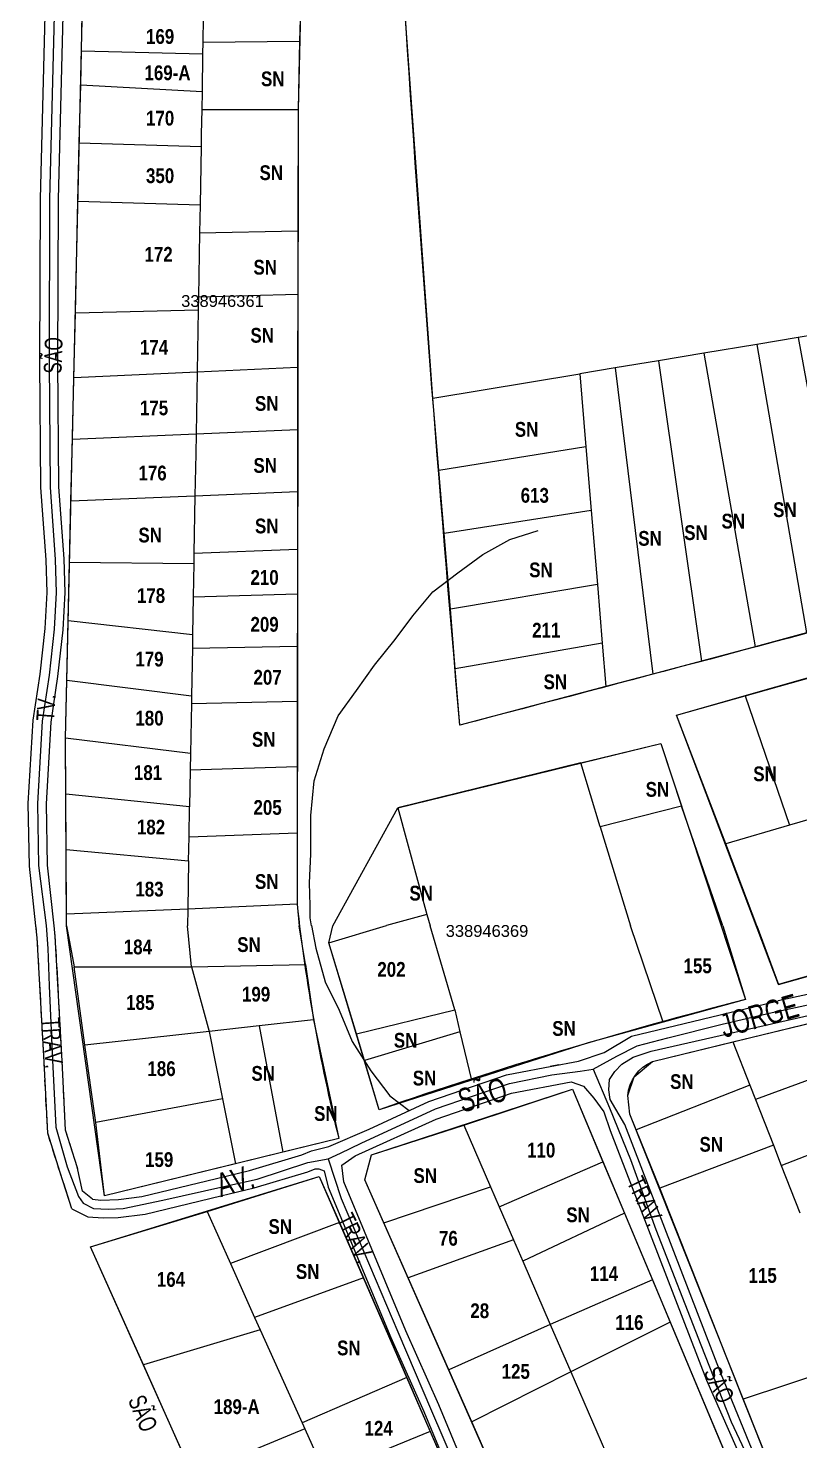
# Model space of a CAD drawing. Extents: x 211015 to 214226, y 4840231 to 4844926.
# Drawn here: x 213106.5 to 213237.1, y 4843265.5 to 4843504.7 of the extents above; entities that cross this region are included whole.
import ezdxf
from ezdxf.enums import TextEntityAlignment as Align

# ---------------------------------------------------------------- set-up
doc = ezdxf.new("R2010")
doc.units = 0
doc.header["$LTSCALE"] = 1.5
doc.header["$MEASUREMENT"] = 0
doc.linetypes.add('TRACO_25', pattern=[8, 3, -1, 1, -1, 1, -1])
for name, color, linetype in [('CD-MALHA-LOTES', 40, 'CONTINUOUS'), ('CD_TXT_QUADRA', 7, 'CONTINUOUS'), ('RU-QUADRAS', 6, 'CONTINUOUS'), ('SV-CAMINHO-TRILHA', 20, 'CONTINUOUS'), ('SV-EIXO-ROD-ESTR', 7, 'CONTINUOUS'), ('SV-EIXO-RUA-N-PAV', 6, 'CONTINUOUS'), ('SV-RUA-NAO-PAV', 7, 'CONTINUOUS'), ('SV-RUA-NAO-PAV-S-GUIA-C-GUIA', 7, 'CONTINUOUS'), ('SV-TXT-RUA-N-PAV-S-GUIA-C-GUIA', 7, 'CONTINUOUS'), ('Th_NmrPort', 7, 'CONTINUOUS')]:
    doc.layers.add(name, color=color, linetype=linetype)
doc.styles.add('ARIAL', font='ARIAL.TTF')
doc.styles.get("Standard").update_dxf_attribs({"font": 'swisscbo.ttf'})

msp = doc.modelspace()

# ---------------------------------------------------------------- linework, layer by layer
at = {"layer": 'CD-MALHA-LOTES'}
for p, q in [((213152.7, 4843514.02), (213152.42, 4843502.49)), ((213175, 4843442.03), (213170.19, 4843508.63)), ((213115.49, 4843500.87), (213115.64, 4843507.14)), ((213136.12, 4843506.52), (213136.05, 4843502.35)), ((213115.36, 4843495.1), (213115.49, 4843500.87)), ((213115.49, 4843500.87), (213136.01, 4843500.39)), ((213136.01, 4843500.39), (213135.9, 4843493.98)), ((213136.05, 4843502.35), (213136.01, 4843500.39)), ((213136.05, 4843502.35), (213152.42, 4843502.49)), ((213152.42, 4843502.49), (213152.15, 4843490.96)), ((213115.13, 4843485.31), (213115.36, 4843495.1)), ((213115.36, 4843495.1), (213135.9, 4843493.98)), ((213135.9, 4843493.98), (213135.85, 4843490.97)), ((213135.85, 4843490.97), (213135.78, 4843486.76)), ((213135.85, 4843490.97), (213152.15, 4843490.96)), ((213152.15, 4843490.96), (213152.12, 4843471.91)), ((213135.78, 4843486.76), (213135.74, 4843484.65)), ((213114.9, 4843475.42), (213115.13, 4843485.31)), ((213115.13, 4843485.31), (213135.74, 4843484.65)), ((213135.74, 4843484.65), (213135.57, 4843474.78)), ((213114.46, 4843456.48), (213114.9, 4843475.42)), ((213114.9, 4843475.42), (213135.57, 4843474.78)), ((213135.57, 4843474.78), (213135.49, 4843470.06)), ((213152.12, 4843471.91), (213152.12, 4843470.41)), ((213135.49, 4843470.06), (213135.3, 4843459.19)), ((213135.49, 4843470.06), (213152.12, 4843470.41)), ((213152.12, 4843470.41), (213152.11, 4843459.69)), ((213135.3, 4843459.19), (213152.11, 4843459.69)), ((213152.11, 4843459.69), (213152.09, 4843447.31)), ((213135.3, 4843459.19), (213135.26, 4843457.03)), ((213114.2, 4843445.56), (213114.46, 4843456.48)), ((213114.46, 4843456.48), (213135.26, 4843457.03)), ((213135.26, 4843457.03), (213135.08, 4843446.53)), ((213244.23, 4843453.57), (213236.84, 4843452.34)), ((213229.84, 4843451.17), (213220.84, 4843449.67)), ((213236.84, 4843452.34), (213229.84, 4843451.17)), ((213229.84, 4843451.17), (213238.24, 4843402.29)), ((213236.84, 4843452.34), (213245.59, 4843404.27)), ((213213.15, 4843448.39), (213205.86, 4843447.18)), ((213220.84, 4843449.67), (213213.15, 4843448.39)), ((213213.15, 4843448.39), (213220.47, 4843397.51)), ((213220.84, 4843449.67), (213229.51, 4843399.94)), ((213113.96, 4843435.11), (213114.2, 4843445.56)), ((213114.2, 4843445.56), (213135.08, 4843446.53)), ((213135.08, 4843446.53), (213134.9, 4843436)), ((213135.08, 4843446.53), (213152.09, 4843447.31)), ((213152.09, 4843447.31), (213152.08, 4843436.72)), ((213175, 4843442.03), (213199.86, 4843446.18)), ((213205.86, 4843447.18), (213199.86, 4843446.18)), ((213199.86, 4843446.18), (213200.89, 4843433.83)), ((213205.86, 4843447.18), (213212.19, 4843395.29)), ((213176.01, 4843429.81), (213175, 4843442.03)), ((213113.96, 4843435.11), (213134.9, 4843436)), ((213134.9, 4843436), (213134.84, 4843432.62)), ((213134.9, 4843436), (213152.08, 4843436.72)), ((213152.08, 4843436.72), (213152.07, 4843426.24)), ((213113.71, 4843424.65), (213113.96, 4843435.11)), ((213200.89, 4843433.83), (213176.01, 4843429.81)), ((213200.89, 4843433.83), (213201.78, 4843423.05)), ((213134.84, 4843432.62), (213134.71, 4843425.54)), ((213176.89, 4843419.14), (213176.01, 4843429.81)), ((213134.71, 4843425.54), (213152.07, 4843426.24)), ((213152.07, 4843426.24), (213152.05, 4843416.46)), ((213113.47, 4843414.28), (213113.71, 4843424.65)), ((213113.71, 4843424.65), (213134.71, 4843425.54)), ((213134.71, 4843425.54), (213134.54, 4843415.83)), ((213201.78, 4843423.05), (213176.89, 4843419.14)), ((213201.78, 4843423.05), (213202.83, 4843410.5)), ((213177.94, 4843406.3), (213176.89, 4843419.14)), ((213113.24, 4843404.42), (213113.47, 4843414.28)), ((213113.47, 4843414.28), (213134.51, 4843414.03)), ((213134.54, 4843415.83), (213134.51, 4843414.03)), ((213134.54, 4843415.83), (213152.05, 4843416.46)), ((213152.05, 4843416.46), (213152.04, 4843408.9)), ((213134.51, 4843414.03), (213134.42, 4843408.42)), ((213202.83, 4843410.5), (213177.94, 4843406.3)), ((213202.83, 4843410.5), (213203.65, 4843400.57)), ((213134.42, 4843408.42), (213134.31, 4843402.04)), ((213134.42, 4843408.42), (213152.04, 4843408.9)), ((213152.04, 4843408.9), (213152.04, 4843404.51)), ((213178.77, 4843396.24), (213177.94, 4843406.3)), ((213113.01, 4843394.29), (213113.24, 4843404.42)), ((213113.24, 4843404.42), (213134.31, 4843402.04)), ((213152.04, 4843404.51), (213152.03, 4843400.06)), ((213238.24, 4843402.29), (213229.51, 4843399.94)), ((213134.27, 4843399.74), (213134.12, 4843391.62)), ((213134.31, 4843402.04), (213134.27, 4843399.74)), ((213134.27, 4843399.74), (213152.03, 4843400.06)), ((213152.03, 4843400.06), (213152.02, 4843390.74)), ((213203.65, 4843400.57), (213178.77, 4843396.24)), ((213203.65, 4843400.57), (213204.27, 4843393.2)), ((213229.51, 4843399.94), (213220.47, 4843397.51)), ((213220.47, 4843397.51), (213212.19, 4843395.29)), ((213179.56, 4843386.68), (213178.77, 4843396.24)), ((213212.19, 4843395.29), (213204.27, 4843393.2)), ((213112.78, 4843384.47), (213113.01, 4843394.29)), ((213113.01, 4843394.29), (213134.12, 4843391.62)), ((213204.27, 4843393.2), (213179.56, 4843386.68)), ((213227.86, 4843391.66), (213239.06, 4843394.83)), ((213134.1, 4843390.32), (213133.95, 4843381.86)), ((213134.12, 4843391.62), (213134.1, 4843390.32)), ((213134.1, 4843390.32), (213152.02, 4843390.74)), ((213152.02, 4843390.74), (213152.01, 4843379.66)), ((213216.24, 4843388.37), (213227.86, 4843391.66)), ((213227.86, 4843391.66), (213235.33, 4843369.71)), ((213224.56, 4843366.57), (213216.24, 4843388.37)), ((213133.95, 4843381.86), (213112.78, 4843384.47)), ((213112.84, 4843375), (213112.78, 4843384.47)), ((213200.03, 4843380.27), (213213.56, 4843383.59)), ((213213.56, 4843383.59), (213217.06, 4843372.93)), ((213133.95, 4843381.86), (213133.91, 4843379.09)), ((213133.91, 4843379.09), (213133.8, 4843372.83)), ((213133.91, 4843379.09), (213152.01, 4843379.66)), ((213152.01, 4843379.66), (213151.99, 4843368.42)), ((213200.03, 4843380.27), (213169.03, 4843372.67)), ((213203.27, 4843369.44), (213200.03, 4843380.27)), ((213133.8, 4843372.83), (213112.84, 4843375)), ((213112.89, 4843365.61), (213112.84, 4843375)), ((213133.71, 4843367.77), (213133.8, 4843372.83)), ((213158.04, 4843352.7), (213169.03, 4843372.67)), ((213169.03, 4843372.67), (213173.97, 4843354.61)), ((213217.06, 4843372.93), (213203.27, 4843369.44)), ((213224.05, 4843352.69), (213217.06, 4843372.93)), ((213246.45, 4843372.96), (213235.33, 4843369.71)), ((213203.27, 4843369.44), (213208.43, 4843352.69)), ((213235.33, 4843369.71), (213224.56, 4843366.57)), ((213133.64, 4843363.71), (213133.71, 4843367.77)), ((213133.71, 4843367.77), (213151.99, 4843368.42)), ((213151.99, 4843368.42), (213151.98, 4843356.36)), ((213229.8, 4843352.69), (213224.56, 4843366.57)), ((213112.89, 4843365.61), (213133.64, 4843363.71)), ((213112.96, 4843354.64), (213112.89, 4843365.61)), ((213133.64, 4843363.71), (213133.5, 4843355.53)), ((213133.5, 4843355.53), (213112.96, 4843354.64)), ((213112.97, 4843352.7), (213112.96, 4843354.64)), ((213133.5, 4843355.53), (213133.45, 4843352.69)), ((213151.98, 4843356.36), (213133.5, 4843355.53)), ((213151.98, 4843356.36), (213152.34, 4843352.7)), ((213173.97, 4843354.61), (213167.12, 4843352.72)), ((213173.97, 4843354.61), (213174.5, 4843352.7)), ((213112.97, 4843352.7), (213114.25, 4843345.73)), ((213134.14, 4843345.74), (213133.45, 4843352.69)), ((213153.39, 4843346.15), (213152.34, 4843352.7)), ((213157.38, 4843349.82), (213167.12, 4843352.72)), ((213157.38, 4843349.82), (213158.04, 4843352.7)), ((213178.69, 4843338.46), (213174.5, 4843352.7)), ((213213.94, 4843336.39), (213208.43, 4843352.69)), ((213224.05, 4843352.69), (213227.9, 4843340.21)), ((213229.8, 4843352.69), (213233.46, 4843342.73)), ((213162.03, 4843334.38), (213157.38, 4843349.82)), ((213233.46, 4843342.73), (213254.66, 4843348.7)), ((213114.25, 4843345.73), (213134.14, 4843345.74)), ((213116.06, 4843332.47), (213114.25, 4843345.73)), ((213134.14, 4843345.74), (213153.39, 4843346.15)), ((213134.14, 4843345.74), (213137.13, 4843334.8)), ((213153.39, 4843346.15), (213154.8, 4843336.77)), ((213227.9, 4843340.21), (213213.94, 4843336.39)), ((213162.03, 4843334.38), (213178.69, 4843338.46)), ((213178.69, 4843338.46), (213179.57, 4843334.72)), ((213225.78, 4843333.04), (213244.79, 4843337.67)), ((213145.6, 4843335.74), (213137.13, 4843334.8)), ((213154.8, 4843336.77), (213145.6, 4843335.74)), ((213145.6, 4843335.74), (213149.57, 4843314.35)), ((213154.8, 4843336.77), (213159.06, 4843316.66)), ((213213.94, 4843336.39), (213201.27, 4843332.86)), ((213137.13, 4843334.8), (213116.06, 4843332.47)), ((213137.13, 4843334.8), (213139.39, 4843323.39)), ((213163.39, 4843329.87), (213162.03, 4843334.38)), ((213179.57, 4843334.72), (213163.39, 4843329.87)), ((213179.57, 4843334.72), (213181.51, 4843326.54)), ((213201.27, 4843332.86), (213181.51, 4843326.54)), ((213212.14, 4843329.71), (213225.78, 4843333.04)), ((213225.78, 4843333.04), (213228.65, 4843325.7)), ((213117.92, 4843319.39), (213116.06, 4843332.47)), ((213165.9, 4843321.55), (213163.39, 4843329.87)), ((213209.07, 4843327.11), (213212.14, 4843329.71)), ((213247.63, 4843329.88), (213229.59, 4843323.28)), ((213181.51, 4843326.54), (213165.9, 4843321.55)), ((213207.96, 4843323.95), (213209.07, 4843327.11)), ((213228.65, 4843325.7), (213209.37, 4843318.16)), ((213228.65, 4843325.7), (213229.59, 4843323.28)), ((213139.39, 4843323.39), (213117.92, 4843319.39)), ((213139.39, 4843323.39), (213141.57, 4843312.39)), ((213180.2, 4843318.94), (213198.59, 4843325.03)), ((213198.59, 4843325.03), (213203.75, 4843312.74)), ((213208.32, 4843320.81), (213207.96, 4843323.95)), ((213229.59, 4843323.28), (213232.61, 4843315.53)), ((213209.37, 4843318.16), (213208.32, 4843320.81)), ((213119.38, 4843306.98), (213117.92, 4843319.39)), ((213164.61, 4843313.92), (213180.2, 4843318.94)), ((213180.2, 4843318.94), (213184.73, 4843308.5)), ((213233.94, 4843312.12), (213251.6, 4843319.02)), ((213159.06, 4843316.66), (213149.57, 4843314.35)), ((213213.38, 4843308.26), (213209.37, 4843318.16)), ((213149.57, 4843314.35), (213141.57, 4843312.39)), ((213163.47, 4843309.7), (213164.61, 4843313.92)), ((213232.61, 4843315.53), (213213.38, 4843308.26)), ((213232.61, 4843315.53), (213233.94, 4843312.12)), ((213141.57, 4843312.39), (213119.38, 4843306.98)), ((213186.2, 4843305.11), (213203.75, 4843312.74)), ((213203.75, 4843312.74), (213207.41, 4843304.01)), ((213233.94, 4843312.12), (213237.08, 4843304.06)), ((213136.76, 4843304.29), (213155.75, 4843310.26)), ((213155.75, 4843310.26), (213159.16, 4843302.42)), ((213166.7, 4843302.37), (213163.47, 4843309.7)), ((213166.7, 4843302.37), (213184.73, 4843308.5)), ((213184.73, 4843308.5), (213186.2, 4843305.11)), ((213227.53, 4843272.5), (213213.38, 4843308.26)), ((213117.05, 4843298.34), (213136.76, 4843304.29)), ((213136.76, 4843304.29), (213140.71, 4843295.48)), ((213186.2, 4843305.11), (213188.63, 4843299.51)), ((213159.16, 4843302.42), (213140.71, 4843295.48)), ((213159.16, 4843302.42), (213163.24, 4843293.05)), ((213170.8, 4843293.07), (213166.7, 4843302.37)), ((213207.41, 4843304.01), (213190.19, 4843295.92)), ((213207.41, 4843304.01), (213212.13, 4843292.75)), ((213188.63, 4843299.51), (213170.8, 4843293.07)), ((213188.63, 4843299.51), (213190.19, 4843295.92)), ((213125.99, 4843278.36), (213117.05, 4843298.34)), ((213140.71, 4843295.48), (213144.81, 4843286.36)), ((213190.19, 4843295.92), (213194.84, 4843285.19)), ((213163.24, 4843293.05), (213144.81, 4843286.36)), ((213163.24, 4843293.05), (213170.58, 4843276.18)), ((213177.67, 4843277.5), (213170.8, 4843293.07)), ((213212.13, 4843292.75), (213194.84, 4843285.19)), ((213212.13, 4843292.75), (213215.14, 4843285.58)), ((213144.81, 4843286.36), (213145.76, 4843284.26)), ((213194.84, 4843285.19), (213177.67, 4843277.5)), ((213194.84, 4843285.19), (213198.31, 4843277.18)), ((213215.14, 4843285.58), (213198.31, 4843277.18)), ((213215.14, 4843285.58), (213237.05, 4843233.36)), ((213145.76, 4843284.26), (213125.99, 4843278.36)), ((213145.76, 4843284.26), (213152.84, 4843268.49)), ((213134.35, 4843259.67), (213125.99, 4843278.36)), ((213246.86, 4843278.98), (213227.53, 4843272.5)), ((213170.58, 4843276.18), (213152.84, 4843268.49)), ((213170.58, 4843276.18), (213174.54, 4843267.07)), ((213181.55, 4843268.7), (213177.67, 4843277.5)), ((213198.31, 4843277.18), (213181.55, 4843268.7)), ((213198.31, 4843277.18), (213208.14, 4843254.5)), ((213242.28, 4843235.43), (213227.53, 4843272.5)), ((213152.84, 4843268.49), (213153.28, 4843267.5)), ((213190.92, 4843247.44), (213181.55, 4843268.7)), ((213153.28, 4843267.5), (213134.35, 4843259.67)), ((213153.28, 4843267.5), (213156.78, 4843259.79)), ((213174.54, 4843267.07), (213156.78, 4843259.79)), ((213174.54, 4843267.07), (213178.41, 4843258.17))]:
    msp.add_line(p, q, dxfattribs=at)
at = {"layer": 'RU-QUADRAS', "color": 6, "linetype": 'Continuous'}
for points in [[(213112.78, 4843384.47), (213116.29, 4843535.3), (213119.06, 4843574.79), (213154.08, 4843572.16), (213152.15, 4843490.96), (213151.98, 4843356.36, 0.032902), (213159.06, 4843316.66), (213119.38, 4843306.98), (213112.97, 4843352.7)], [(213164.85, 4843571.26), (213196.4, 4843567.53), (213298.45, 4843553.54), (213311.06, 4843550.85), (213359.54, 4843536.69), (213377.72, 4843530.34), (213447.5, 4843496.55, 0.02118), (213515.56, 4843468.25), (213527.03, 4843462.44), (213541.17, 4843454.13, -0.054871), (213548.78, 4843442.06), (213548.57, 4843438.41, -0.235748), (213544.53, 4843434.12, -0.010344), (213407.5, 4843391.9), (213395.85, 4843429.32), (213453.55, 4843447.07), (213449.91, 4843458.34), (213348.96, 4843432.62, -0.004503), (213179.56, 4843386.68, -0.00576), (213170.19, 4843508.63)], [(213216.24, 4843388.37), (213351.91, 4843427.07), (213387.77, 4843437.74), (213401.88, 4843390.68), (213303.55, 4843361.77, 0.008459), (213233.46, 4843342.73)], [(213157.38, 4843349.82), (213158.04, 4843352.7), (213169.03, 4843372.67), (213213.56, 4843383.59), (213227.9, 4843340.21, 0.020097), (213165.9, 4843321.55)], [(213163.47, 4843309.7), (213164.61, 4843313.92), (213198.59, 4843325.03), (213237.05, 4843233.36), (213242.28, 4843235.43), (213208.32, 4843320.81), (213207.96, 4843323.95, -0.271543), (213212.14, 4843329.71), (213244.79, 4843337.67), (213293.79, 4843203.29), (213278.96, 4843196.82), (213277.57, 4843200.36), (213221.43, 4843178.23)]]:
    msp.add_lwpolyline(points, format="xyb", close=True, dxfattribs=at)
msp.add_lwpolyline([(213117.05, 4843298.34), (213155.75, 4843310.26), (213213.14, 4843178.33), (213177.66, 4843162.82)], close=True, dxfattribs=at)
at = {"layer": 'SV-CAMINHO-TRILHA', "flags": 128}
for points in [[(213154.45, 4843352.7), (213154.19, 4843354.07), (213154.22, 4843356.16), (213154.09, 4843359.99), (213154.34, 4843364.82), (213154.34, 4843371.37), (213154.89, 4843377.26), (213156.57, 4843382.68), (213158.95, 4843388.24), (213162.06, 4843392.57), (213165.1, 4843396.83), (213168.58, 4843401.18), (213171.57, 4843405.21), (213174.98, 4843409.25), (213179.22, 4843412.46), (213183.41, 4843415.57), (213188.01, 4843418.13), (213192.83, 4843419.62)], [(213154.45, 4843352.72), (213155.16, 4843348.9), (213156.75, 4843343.2), (213159.12, 4843338.39), (213161.34, 4843333.1), (213164.48, 4843328.13), (213167.72, 4843323.92), (213170.95, 4843321.41)]]:
    msp.add_lwpolyline(points, dxfattribs=at)
at = {"layer": 'SV-EIXO-ROD-ESTR', "flags": 128}
msp.add_lwpolyline([(213118.78, 4843587.45), (213115.2, 4843582.49), (213113.2, 4843576.33), (213111.46, 4843556.46), (213111.11, 4843533.44), (213110.9, 4843506.89), (213110.1, 4843475.78), (213110.02, 4843448.15), (213110.17, 4843426.97), (213111.06, 4843414.74), (213111.23, 4843409.15), (213110.9, 4843402.94), (213110.04, 4843395.12), (213108.87, 4843387.33), (213108.05, 4843373.39), (213108.24, 4843362.88), (213109.53, 4843352.72)], dxfattribs=at)
at = {"layer": 'SV-EIXO-RUA-N-PAV', "flags": 128}
for points in [[(213109.53, 4843352.72), (213109.78, 4843348.83), (213110.05, 4843342.53), (213110.6, 4843329.95), (213111.14, 4843318.59), (213113.06, 4843311.89), (213114.97, 4843306.83), (213115.79, 4843305.73)], [(213115.79, 4843305.73), (213117.56, 4843304.79), (213120, 4843304.71), (213122.56, 4843304.83), (213129.25, 4843306.2), (213139.59, 4843308.56), (213145.23, 4843309.79), (213153.82, 4843312.61), (213157.26, 4843313.22), (213159.34, 4843314.17), (213162.86, 4843315.87), (213175.41, 4843321.69), (213187.93, 4843325.98), (213195.1, 4843327.45), (213199.89, 4843328.07), (213202.1, 4843328.44), (213206.14, 4843330.64), (213209.58, 4843332.36), (213214.73, 4843333.71), (213223.93, 4843336.04), (213232.4, 4843337.99), (213243.99, 4843340.52)], [(213202.1, 4843328.44), (213204.85, 4843321.89), (213208.44, 4843313.14), (213212.7, 4843301.24), (213220.33, 4843281.72), (213225.49, 4843268.71), (213231.31, 4843256.31), (213235.06, 4843248.21), (213241.06, 4843235.31)], [(213157.26, 4843313.22), (213159.48, 4843306.49), (213169.03, 4843283.93), (213174.74, 4843270.53), (213178.59, 4843261.64), (213180.71, 4843256.19), (213187.08, 4843244.18), (213192.39, 4843232.9), (213201.02, 4843214.4), (213217.27, 4843179.54)]]:
    msp.add_lwpolyline(points, dxfattribs=at)
at = {"layer": 'SV-RUA-NAO-PAV', "linetype": 'TRACO_25', "flags": 128}
for points in [[(213113.87, 4843304.76), (213111.88, 4843310.92), (213109.78, 4843317.56), (213109.16, 4843329.68), (213108.02, 4843350.64), (213107.79, 4843352.7)], [(213117.37, 4843306.41), (213115.68, 4843307.77), (213114.79, 4843311.85), (213112.81, 4843318.11), (213112.22, 4843329.84), (213111.07, 4843350.89), (213110.87, 4843352.7)]]:
    msp.add_lwpolyline(points, dxfattribs=at)
at = {"layer": 'SV-RUA-NAO-PAV-S-GUIA-C-GUIA', "flags": 128}
for points in [[(213107.79, 4843352.7), (213106.68, 4843362.78), (213106.49, 4843373.43), (213107.32, 4843387.5), (213108.49, 4843395.32), (213109.34, 4843403.07), (213109.67, 4843409.17), (213109.5, 4843414.66), (213108.61, 4843426.91), (213108.46, 4843448.14), (213108.54, 4843475.81), (213109.34, 4843506.92)], [(213110.87, 4843352.7), (213109.73, 4843362.98), (213109.55, 4843373.36), (213110.36, 4843387.18), (213111.52, 4843394.93), (213112.39, 4843402.82), (213112.73, 4843409.13), (213112.56, 4843414.82), (213111.67, 4843427.03), (213111.52, 4843448.15), (213111.6, 4843475.76), (213112.4, 4843506.87)], [(213113.87, 4843304.76), (213111.88, 4843310.92), (213109.78, 4843317.56), (213109.16, 4843329.68), (213108.02, 4843350.64), (213107.79, 4843352.72)], [(213117.37, 4843306.41), (213115.68, 4843307.77), (213114.79, 4843311.85), (213112.81, 4843318.11), (213112.22, 4843329.84), (213111.07, 4843350.89), (213110.87, 4843352.72)], [(213279.11, 4843352.72), (213252.28, 4843345.27), (213243.08, 4843342.08), (213233.45, 4843339.96)], [(213117.37, 4843306.41), (213118.79, 4843306.22), (213121.75, 4843306.35), (213125.73, 4843306.86), (213138.35, 4843309.92), (213143.92, 4843311.27), (213152.8, 4843313.93), (213154.46, 4843314.6), (213157.38, 4843315.33), (213164.2, 4843318.24), (213174.31, 4843322.94), (213187.44, 4843327.48), (213196.3, 4843329.14), (213194.84, 4843328.87), (213199.61, 4843329.75), (213204, 4843331.22), (213208.6, 4843333.98), (213229.49, 4843339.03), (213233.45, 4843339.96)], [(213229.94, 4843261.72), (213223.78, 4843276.76), (213207.5, 4843319.02), (213205.01, 4843323.3), (213204.78, 4843324.9), (213204.85, 4843326.69), (213205.77, 4843328), (213206.96, 4843329.27), (213208.88, 4843330.43), (213211.93, 4843331.44), (213243.96, 4843338.77), (213245.21, 4843338.82), (213245.77, 4843338.05), (213246.37, 4843336.08), (213257.06, 4843308.23), (213268.18, 4843277.67), (213273.32, 4843263.5)], [(213180.14, 4843261.49), (213175.97, 4843271.55), (213170.4, 4843284.08), (213159.88, 4843309.31), (213159.56, 4843312.13), (213161.85, 4843313.73), (213175.51, 4843319.94), (213188.27, 4843324.35), (213198.37, 4843326.25), (213200.45, 4843325.53), (213202.21, 4843323.51), (213203.89, 4843321.17), (213204.97, 4843318.05), (213221.27, 4843275.77), (213227.56, 4843261.56)], [(213113.87, 4843304.76), (213116.55, 4843303.39), (213119.19, 4843303.23), (213121.68, 4843303.28), (213126.28, 4843303.84), (213139.07, 4843306.95), (213144.72, 4843308.31), (213153.81, 4843311.04), (213155.06, 4843311.54), (213155.66, 4843311.54), (213156.59, 4843311.2), (213157.25, 4843308.45), (213167.86, 4843282.99), (213173.43, 4843270.46), (213177.15, 4843261.48)]]:
    msp.add_lwpolyline(points, dxfattribs=at)

# ---------------------------------------------------------------- texts
at = {"layer": 'CD_TXT_QUADRA', "color": 7, "linetype": 'Continuous', "style": 'ARIAL'}
for s, p in [('338946361', (213132.37, 4843457.51)), ('338946369', (213177.15, 4843350.82))]:
    msp.add_text(s, height=2, dxfattribs=at).set_placement(p)
at = {"layer": 'SV-RUA-NAO-PAV-S-GUIA-C-GUIA', "style": 'ARIAL', "width": 0.7}
for s, p in [('JORGE', (213224.29, 4843333.7)), ('SÃO', (213179.96, 4843321.01)), ('AV.', (213139.06, 4843306.72))]:
    msp.add_text(s, height=4, rotation=16, dxfattribs=at).set_placement(p)
at = {"layer": 'SV-TXT-RUA-N-PAV-S-GUIA-C-GUIA', "style": 'ARIAL', "width": 0.7}
for s, rotation, p in [('SÃO', 88, (213112.1, 4843446.15)), ('TV.', 86, (213110.82, 4843387.3)), ('TRAV.', 274, (213108.82, 4843337.04)), ('TRAV.', 296, (213207.74, 4843309.28)), ('TRAV.', 296, (213158.64, 4843303.06)), ('SÃO', 296, (213220.73, 4843277.09)), ('SÃO', 293, (213123.31, 4843272.38))]:
    msp.add_text(s, height=3, rotation=rotation, dxfattribs=at).set_placement(p)
at = {"layer": 'Th_NmrPort', "color": 1}
for s, p in [('169', (213126.42, 4843503.31)), ('169-A', (213126.16, 4843497.16)), ('SN', (213145.89, 4843496.13)), ('170', (213126.42, 4843489.47)), ('SN', (213145.64, 4843480.24)), ('350', (213126.42, 4843479.73)), ('172', (213126.16, 4843466.41)), ('SN', (213144.61, 4843464.23)), ('SN', (213144.1, 4843452.7)), ('174', (213125.39, 4843450.65)), ('175', (213125.39, 4843440.4)), ('SN', (213144.87, 4843441.16)), ('SN', (213188.86, 4843436.77)), ('SN', (213144.61, 4843430.66)), ('176', (213125.14, 4843429.38)), ('613', (213189.84, 4843425.6)), ('SN', (213232.59, 4843423.17)), ('SN', (213144.87, 4843420.41)), ('SN', (213223.84, 4843421.23)), ('SN', (213125.14, 4843418.87)), ('SN', (213209.75, 4843418.31)), ('SN', (213217.53, 4843419.28)), ('SN', (213191.29, 4843412.97)), ('210', (213144.1, 4843411.69)), ('178', (213124.88, 4843408.62)), ('209', (213144.1, 4843403.75)), ('211', (213191.78, 4843402.76)), ('179', (213124.62, 4843397.86)), ('207', (213144.61, 4843394.78)), ('SN', (213193.72, 4843394.02)), ('180', (213124.62, 4843387.86)), ('SN', (213144.36, 4843384.27)), ('181', (213124.37, 4843378.64)), ('SN', (213229.22, 4843378.43)), ('SN', (213211, 4843375.8)), ('205', (213144.61, 4843372.74)), ('182', (213124.88, 4843369.41)), ('SN', (213144.87, 4843360.19)), ('183', (213124.62, 4843358.91)), ('SN', (213171.01, 4843358.22)), ('184', (213122.66, 4843349.11)), ('SN', (213141.87, 4843349.51)), ('155', (213217.41, 4843345.91)), ('202', (213165.58, 4843345.31)), ('199', (213142.67, 4843341.11)), ('185', (213123.06, 4843339.71)), ('SN', (213195.19, 4843335.31)), ('SN', (213168.38, 4843333.31)), ('186', (213126.66, 4843328.5)), ('SN', (213144.27, 4843327.7)), ('SN', (213171.58, 4843326.9)), ('SN', (213215.14, 4843326.31)), ('SN', (213154.88, 4843320.9)), ('SN', (213220.12, 4843315.69)), ('159', (213126.26, 4843313.1)), ('110', (213190.93, 4843314.7)), ('SN', (213171.7, 4843310.39)), ('SN', (213197.57, 4843303.75)), ('SN', (213147.16, 4843301.76)), ('76', (213176.01, 4843299.77)), ('SN', (213151.8, 4843294.14)), ('114', (213201.55, 4843293.8)), ('115', (213228.41, 4843293.47)), ('164', (213128.25, 4843292.81)), ('28', (213181.32, 4843287.5)), ('116', (213205.86, 4843285.51)), ('SN', (213158.77, 4843281.2)), ('125', (213186.62, 4843277.22)), ('189-A', (213137.87, 4843271.25)), ('124', (213163.41, 4843267.6))]:
    msp.add_text(s, height=2.5, dxfattribs=at).set_placement(p, align=Align.MIDDLE_LEFT)

doc.saveas('drawing.dxf')
